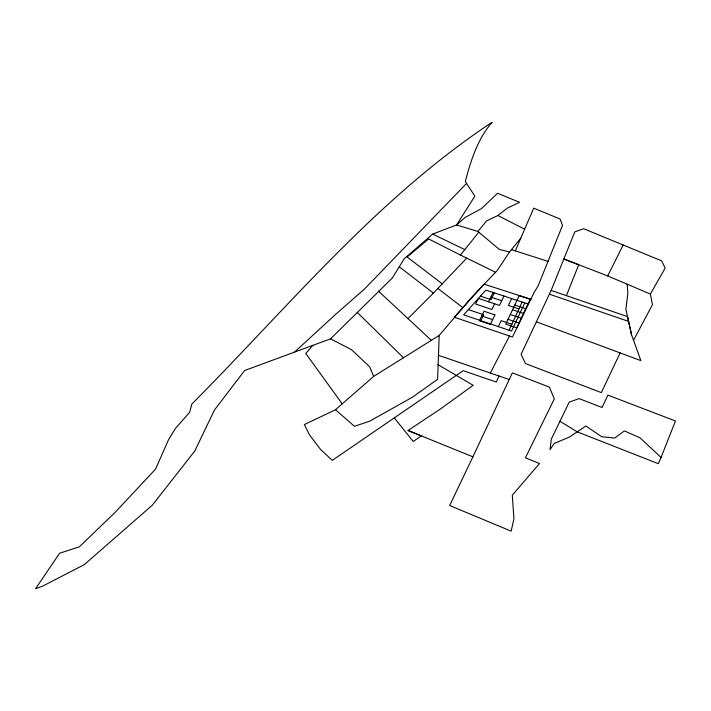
<?xml version="1.0" encoding="UTF-8"?>
<svg xmlns="http://www.w3.org/2000/svg" width="711" height="711" viewBox="0 0 711 711"><rect width="100%" height="100%" fill="white"/><g stroke="black" fill="none" stroke-linecap="round" stroke-linejoin="round"><path stroke-width="1.07" d="M520.816 238.114L509.565 251.97L497.033 270.749L471.722 297.296L439.194 335.441L437.594 379.301L412.389 397.227L369.702 421.161L354.451 426.316L335.512 409.732L304.335 424.574L309.347 434.634L320.572 449.45L332.313 460.355L463.163 370.68L496.269 382.038L499.015 376.012M661.052 457.449L675.45 420.992L607.887 395.12L602.057 407.492L579.065 398.604L569.227 402.142L551.301 439.158L550.038 449.636L554.153 443.486L569.44 437.034L585.908 425.996L601.71 436.714L614.713 438.074L624.382 430.91L640.06 437.843L661.052 457.449L658.288 463.679L577.199 431.835L559.957 421.294M566.391 295.652L578.745 264.759L563.832 259.008L607.701 275.921L650.378 294.061L652.494 304.592L633.59 340.196M515.315 250.903L533.721 208.145L560.072 218.997L562.534 225.396L538.067 286.009L534.237 292.23L512.453 337.005L454.258 317.213L484.031 284.133L531.073 299.375M620.134 352.914L601.319 392.605L525.447 363.561L521.101 354.3L551.141 290.426L574.799 231.884L583.633 228.711L661.719 260.893L665.158 268.056L650.378 294.061M509.076 330.251L522.105 302.113M524.727 302.975L511.52 331.077L463.661 314.866L485.871 290.115L527.953 303.944M472.895 456.817L512.382 372.84L549.434 387.157L554.296 398.915L525.42 457.822L539.498 463.545L512.293 495.229L513.937 518.763L511.147 531.153L449.663 505.521L472.895 456.817L408.034 430.484L440.26 409.109L473.153 385.309L437.967 364.636M498.331 326.607L501.166 320.652L511.849 324.26M511.636 298.647L508.409 305.437L518.941 308.947M503.957 295.998L499.451 305.41L478.432 298.398L475.677 304.041L491.905 309.481L494.634 303.81M488.608 301.793L493.15 292.417M480.858 320.697L483.72 314.777L468.38 309.605M494.296 292.905L491.034 299.651L480.467 296.132M607.701 275.921L623.147 245.002M509.494 336.001L490.323 373.044M442.26 283.813L407.092 257.018L428.617 238.932L460.435 255.027L478.787 232.195M477.908 231.457L486.635 220.845L497.878 215.504L507.307 208.154L519.59 202.315L497.593 193.25L481.48 208.599L465.447 217.264L456.542 224.969L432.661 234.097L404.31 258.68L392.17 278.17L330.562 338.827L244.637 370.511L214.438 410.034L194.805 450.996L152.332 505.166L84.351 564.596L42.544 586.184L35.55 588.761L59.608 553.247L79.348 546.839L115.066 512.444L155.531 469.136L168.56 439.691L175.413 428.466L189.597 412.371L191.846 404.044C288.577 306.761 376.688 198.627 492.11 122.239C477.632 138.983 470.869 160.41 465.323 181.447L474.841 196.165L456.542 224.969L477.908 231.457L499.371 249.463L509.565 251.97M312.876 345.27L305.783 353.474L342.222 403.866M407.954 318.572L433.408 293.11L466.718 258.12M466.585 183.402L364.494 289.013L334.979 314.955L294.816 351.856M335.512 409.732L373.675 376.377L439.194 335.441M511.431 249.659L547.985 261.355M490.883 297.1L501.708 300.7M514.773 305.037L525.731 308.681M512.533 309.783L523.5 313.435M510.285 314.538L521.261 318.208M508.018 319.31L519.012 322.998M481.738 315.986L492.616 319.666M551.141 290.426L627.511 316.599L631.546 334.765L640.851 360.61L536.378 321.816M438.296 355.269L509.245 379.505M549.381 294.176L628.577 321.399M408.034 430.484L421.339 435.887L413.251 441.495L394.267 417.917M432.661 234.097L464.798 249.605M460.435 255.027L495.247 272.117M497.878 215.504L524.647 229.218M330.562 338.827L351.394 349.625L369.613 366.734L373.675 376.377M437.852 288.444L462.728 307.552M399.271 266.767L433.408 293.11M378.474 291.137L431.355 340.356M357.189 312.325L403.51 357.802M631.546 334.765L625.867 309.169L627.857 293.536L627.164 284.187M530.166 299.215L516.764 327.815L505.752 324.1L519.243 295.616L530.166 299.215M494.9 314.893L490.323 324.447L479.427 320.759L484.031 311.24L494.9 314.893"/></g></svg>
